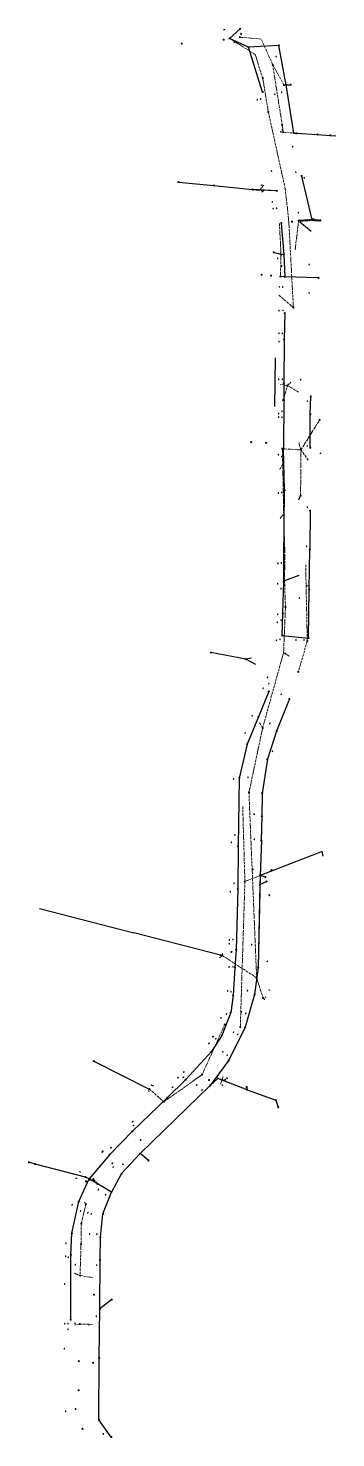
# Model space of a CAD drawing. Header units: metres. Extents: x 105014 to 106175, y 111717 to 118146.
# Drawn here: x 105850 to 106175, y 115208 to 116695 of the extents above; entities that cross this region are included whole.
import ezdxf

# ---------------------------------------------------------------- set-up
doc = ezdxf.new("R2010")
doc.units = ezdxf.units.M
doc.linetypes.add('DASHDOT', pattern=[3.556, 2.54, -0.508, 0, -0.508])
doc.linetypes.add('DASHED', pattern=[1.524, 1.27, -0.254])
for name, color, linetype, lineweight in [('35-RH-PLUV-COLECTOR', 96, 'CONTINUOUS', 30), ('35-RH-PLUV-INTERCEPTOR', 3, 'DASHED', 40), ('35-RH-PLUV-NODOS', 94, 'CONTINUOUS', 13), ('35-RH-PLUV-RETIRO', 8, 'DASHDOT', 13)]:
    doc.layers.add(name, color=color, linetype=linetype, lineweight=lineweight)

# ---------------------------------------------------------------- blocks, each defined once
blk = doc.blocks.new('POZO_PLUV')
for p, q in [((-0.42, -0.42), (0.42, 0.42)), ((-0.42, 0.42), (0.42, -0.42))]:
    blk.add_line(p, q)
blk.add_circle((0, 0), 0.6)
blk = doc.blocks.new('SUMIDERO')
for p, q in [((-0.25, -0.2), (-0.25, 0.2)), ((0, -0.2), (0, 0.2)), ((0.25, -0.2), (0.25, 0.2))]:
    blk.add_line(p, q)
blk.add_lwpolyline([(-0.5, -0.2), (0.5, -0.2), (0.5, 0.2), (-0.5, 0.2)], close=True)

msp = doc.modelspace()

# ---------------------------------------------------------------- linework, layer by layer
at = {"layer": '35-RH-PLUV-COLECTOR'}
for points in [[(106073.8155, 116693.9903), (106062.5609, 116684.0563)], [(106073.8155, 116693.9903), (106062.5609, 116684.0563)], [(106082.5959, 116674.7532), (106062.5609, 116684.0563)], [(106082.5959, 116674.7532), (106062.5609, 116684.0563)], [(106114.5332, 116676.5148), (106082.5959, 116674.7532)], [(106114.5332, 116676.5148), (106082.5959, 116674.7532)], [(106097.449, 116627.5123), (106082.5959, 116674.7532)], [(106097.449, 116627.5123), (106082.5959, 116674.7532)], [(106122.1974, 116634.7837), (106114.5332, 116676.5148)], [(106122.1974, 116634.7837), (106114.5332, 116676.5148)], [(106122.16, 116635.02), (106122.16, 116635.02), (106127.0474, 116635.2731)], [(106130.3928, 116584.2398), (106122.1612, 116635.0183)], [(106130.3928, 116584.2398), (106122.1612, 116635.0183)], [(106130.3928, 116584.2398), (106133.149, 116584.005)], [(106133.149, 116584.005), (106155.4077, 116582.6571)], [(106155.4077, 116582.6571), (106168.777, 116581.8435), (106174.5332, 116581.4156)], [(106008.5962, 116532.5622), (106008.5962, 116532.5622), (106045.918, 116529.015)], [(106138.4967, 116538.9326), (106149.1169, 116492.6796)], [(106138.4967, 116538.9326), (106149.1169, 116492.6796)], [(106045.918, 116529.015), (106045.918, 116529.015), (106086.6853, 116524.7901)], [(106112.4117, 116523.3616), (106086.6426, 116524.7945)], [(106086.6853, 116524.7901), (106094.319, 116523.999)], [(106112.4117, 116523.3616), (106094.3348, 116524.0813)], [(106117.0787, 116489.3692), (106119.7314, 116456.0904)], [(106117.0787, 116489.3692), (106119.7314, 116456.0904)], [(106136.8058, 116490.7017), (106148.5608, 116480.6758)], [(106109.1888, 116458.3934), (106119.7314, 116456.0904)], [(106119.7314, 116456.0904), (106120.6776, 116432.6893)], [(106119.7314, 116456.0904), (106120.6776, 116432.6893)], [(106120.6776, 116432.6893), (106116.11, 116432.91)], [(106120.6776, 116432.6893), (106116.11, 116432.91)], [(106155.4204, 116431.603), (106120.6776, 116432.6893)], [(106155.4204, 116431.603), (106120.6776, 116432.6893)], [(106120.7164, 116394.4125), (106119.997, 116366.6153)], [(106120.7164, 116394.4125), (106119.997, 116366.6153)], [(106119.997, 116366.6153), (106119.8287, 116320.4653)], [(106119.997, 116366.6153), (106119.8287, 116320.4653)], [(106110.469, 116347.3474), (106109.9374, 116295.922)], [(106119.8287, 116320.4653), (106119.8931, 116302.7926)], [(106119.8287, 116320.4653), (106119.8931, 116302.7926)], [(106119.8931, 116302.7926), (106119.3614, 116251.3671)], [(106119.8934, 116302.7922), (106119.3928, 116250.8727)], [(106147.6415, 116287.6243), (106148.144, 116306.4893)], [(106147.6415, 116287.6243), (106148.144, 116306.4893)], [(106147.6516, 116252.361), (106147.6415, 116287.6243)], [(106147.6516, 116252.361), (106147.6415, 116287.6243)], [(106120.5866, 116207.5295), (106119.3577, 116250.8707)], [(106120.5866, 116207.5295), (106119.3614, 116251.3671)], [(106119.9298, 116134.9166), (106120.5866, 116207.5295)], [(106119.9298, 116134.9166), (106120.5866, 116207.5295)], [(106135.7042, 116197.3836), (106137.4407, 116201.7963)], [(106147.4391, 116186.1047), (106147.1988, 116145.08)], [(106147.4391, 116186.1047), (106147.1988, 116145.08)], [(106146.5007, 116102.8957), (106147.1988, 116145.08)], [(106146.5007, 116102.8957), (106147.1988, 116145.08)], [(106119.6935, 116111.2422), (106119.9298, 116134.9166)], [(106119.6935, 116111.2422), (106119.9298, 116134.9166)], [(106135.6059, 116117.5379), (106120.556, 116112.173)], [(106118.77, 116077.4971), (106119.6935, 116111.2422)], [(106118.77, 116077.4971), (106119.6935, 116111.2422)], [(106145.7008, 116051.7149), (106146.5007, 116102.8957)], [(106145.7008, 116051.7149), (106146.5007, 116102.8957)], [(106118.14, 116054.3969), (106118.77, 116077.4971)], [(106118.14, 116054.3969), (106118.77, 116077.4971)], [(106118.1393, 116054.3863), (106145.7153, 116051.7151)], [(106118.1393, 116054.3863), (106145.7153, 116051.7151)], [(106079.579, 116029.395), (106042.8508, 116036.3783)], [(106085.7496, 116030.4546), (106079.579, 116029.395)], [(106090.1505, 116023.6971), (106079.579, 116029.395)], [(106103.9238, 115995.3144), (106092.9022, 115968.5149)], [(106103.9238, 115995.3144), (106092.9022, 115968.5149)], [(106125.6024, 115987.501), (106112.155, 115953.59)], [(106125.6024, 115987.501), (106112.155, 115953.59)], [(106092.9022, 115968.5149), (106081.0368, 115939.6638)], [(106092.9022, 115968.5149), (106081.0368, 115939.6638)], [(106112.155, 115953.59), (106102.4484, 115923.8063)], [(106112.155, 115953.59), (106102.4484, 115923.8063)], [(106081.0368, 115939.6638), (106072.8297, 115904.0868)], [(106081.0368, 115939.6638), (106072.8297, 115904.0868)], [(106102.4484, 115923.8063), (106096.9258, 115887.9453)], [(106102.4484, 115923.8063), (106096.9258, 115887.9453)], [(106072.8297, 115904.0868), (106071.469, 115832.225)], [(106072.8297, 115904.0868), (106071.469, 115832.225)], [(106096.9258, 115887.9453), (106096.5276, 115863.9893)], [(106096.9258, 115887.9453), (106096.5276, 115863.9893)], [(106096.5276, 115863.9893), (106096.0134, 115838.2183)], [(106096.5276, 115863.9893), (106096.0134, 115838.2183)], [(106071.469, 115832.225), (106071.2296, 115787.1877)], [(106071.469, 115832.225), (106071.2296, 115787.1877)], [(106096.091, 115838.2169), (106094.462, 115791.5326)], [(106096.091, 115838.2169), (106094.7829, 115801.1889)], [(106161.3105, 115821.6215), (106160.1101, 115826.5944), (106094.7829, 115801.1889)], [(106071.2296, 115787.1877), (106069.5042, 115722.7518)], [(106071.2296, 115787.1877), (106069.5042, 115722.7518)], [(106094.7829, 115801.1889), (106092.7179, 115704.1824)], [(106094.462, 115791.5326), (106092.7179, 115704.1824)], [(106101.5355, 115794.9314), (106094.462, 115791.5326)], [(106100.279, 115799.6302), (106094.7829, 115801.1889)], [(105862.2417, 115766.6072), (105961.7495, 115740.9194)], [(106053.1672, 115717.3161), (105961.7495, 115740.9194)], [(106069.5042, 115722.7518), (106068.2812, 115704.3677)], [(106069.5042, 115722.7518), (106068.2812, 115704.3677)], [(106068.2812, 115704.3677), (106066.4419, 115674.6976)], [(106068.2812, 115704.3677), (106066.4419, 115674.6976)], [(106092.7179, 115704.1824), (106089.0052, 115675.8438)], [(106092.7179, 115704.1824), (106089.0052, 115675.8438)], [(106066.4419, 115674.6976), (106063.7943, 115656.7668)], [(106066.4419, 115674.6976), (106063.7943, 115656.7668)], [(106089.0052, 115675.8438), (106078.92, 115641.223)], [(106089.0052, 115675.8438), (106078.92, 115641.223)], [(106063.7943, 115656.7668), (106054.5034, 115632.6822)], [(106063.7943, 115656.7668), (106054.5034, 115632.6822)], [(106078.92, 115641.223), (106061.6323, 115606.5438)], [(106078.92, 115641.223), (106061.6323, 115606.5438)], [(106054.5034, 115632.6822), (106043.5247, 115615.5909)], [(106054.5034, 115632.6822), (106043.5247, 115615.5909)], [(106043.5247, 115615.5909), (106016.3739, 115586.1785)], [(106043.5247, 115615.5909), (106016.3739, 115586.1785)], [(105919.371, 115605.489), (105977.9942, 115576.1136)], [(106061.6323, 115606.5438), (106042.0877, 115579.8827)], [(106061.6323, 115606.5438), (106042.0877, 115579.8827)], [(106042.0877, 115579.8827), (105968.2781, 115508.0215)], [(106042.0877, 115579.8827), (105968.2781, 115508.0215)], [(106016.3739, 115586.1785), (105996.7867, 115566.9338)], [(106016.3739, 115586.1785), (105996.7867, 115566.9338)], [(106050.1606, 115587.3407), (106042.0877, 115579.8827)], [(106050.1606, 115587.3407), (106042.0877, 115579.8827)], [(106080.9687, 115575.3656), (106050.1606, 115587.3407)], [(106080.9687, 115575.3656), (106050.1606, 115587.3407)], [(105996.7867, 115566.9338), (105960.2568, 115531.5503)], [(105996.7867, 115566.9338), (105960.2568, 115531.5503)], [(106080.6873, 115577.3861), (106080.8515, 115576.2075)], [(106080.9687, 115575.3656), (106111.39, 115564.19)], [(106111.39, 115564.19), (106113.848, 115556.835)], [(105960.2568, 115531.5503), (105936.246, 115507.1456)], [(105960.2568, 115531.5503), (105936.246, 115507.1456)], [(105936.246, 115507.1456), (105914.4428, 115481.4373)], [(105936.246, 115507.1456), (105914.4428, 115481.4373)], [(105968.2781, 115508.0215), (105948.8477, 115486.858)], [(105968.2781, 115508.0215), (105948.8477, 115486.858)], [(105976.98, 115500.71), (105968.2781, 115508.0215)], [(105976.98, 115500.71), (105968.2781, 115508.0215)], [(105857.734, 115497.003), (105851.121, 115498.815)], [(105910.8002, 115483.2416), (105857.734, 115497.003)], [(105903.7786, 115457.4403), (105914.4428, 115481.4373)], [(105903.7786, 115457.4403), (105914.4428, 115481.4373)], [(105914.4428, 115481.4373), (105910.77, 115483.24)], [(105914.4428, 115481.4373), (105910.77, 115483.24)], [(105938.0376, 115467.4214), (105914.4428, 115481.4373)], [(105938.0376, 115467.4214), (105914.4428, 115481.4373)], [(105948.8477, 115486.858), (105938.0376, 115467.4214)], [(105948.8477, 115486.858), (105938.0376, 115467.4214)], [(105929.1727, 115444.3154), (105938.0376, 115467.4214)], [(105929.1727, 115444.3154), (105938.0376, 115467.4214)], [(105896.3686, 115424.2532), (105903.7786, 115457.4403)], [(105896.3686, 115424.2532), (105903.7786, 115457.4403)], [(105910.3029, 115456.1225), (105909.7861, 115456.9036)], [(105926.4549, 115419.884), (105929.1727, 115444.3154)], [(105926.4549, 115419.884), (105929.1727, 115444.3154)], [(105895.4014, 115401.2001), (105896.3686, 115424.2532)], [(105895.4014, 115401.2001), (105896.3686, 115424.2532)], [(105926.0525, 115395.8613), (105926.4549, 115419.884)], [(105926.0525, 115395.8613), (105926.4549, 115419.884)], [(105895.1519, 115332.8881), (105895.4014, 115401.2001)], [(105895.1519, 115332.8881), (105895.4014, 115401.2001)], [(105925.7761, 115344.3719), (105926.0525, 115395.8613)], [(105925.7761, 115344.3719), (105926.0525, 115395.8613)], [(105903.5286, 115379.9828), (105899.6588, 115381.4724)], [(105925.1587, 115292.7199), (105925.7761, 115344.3719)], [(105925.1587, 115292.7199), (105925.7761, 115344.3719)], [(105938.33, 115354.03), (105925.7761, 115344.3719)], [(105938.33, 115354.03), (105925.7761, 115344.3719)], [(105924.94, 115227.12), (105925.1587, 115292.7199)], [(105924.94, 115227.12), (105925.1587, 115292.7199)], [(105937.96, 115209.12), (105924.94, 115227.12)], [(105937.96, 115209.12), (105924.94, 115227.12)]]:
    msp.add_lwpolyline(points, dxfattribs=at)
at = {"layer": '35-RH-PLUV-INTERCEPTOR'}
for points in [[(106135.4057, 116491.9113), (106149.1169, 116492.6796)], [(106135.4057, 116491.9113), (106149.1169, 116492.6796)], [(106149.1169, 116492.6796), (106157.4351, 116492.1904)], [(106149.1169, 116492.6796), (106158.2337, 116492.1435)]]:
    msp.add_lwpolyline(points, dxfattribs=at)
at = {"layer": '35-RH-PLUV-RETIRO'}
for points in [[(106129.8513, 116400.1977), (106125.0389, 116490.546), (106121.289, 116525.209), (106103.4199, 116606.5801), (106097.5662, 116641.9692), (106089.6109, 116667.1319), (106062.5609, 116684.0563)], [(106095.5327, 116683.2988), (106073.5136, 116685.3135)], [(106107.7692, 116656.9863), (106096.1405, 116682.6199)], [(106118.0788, 116592.6344), (106108.1535, 116655.4731)], [(106119.8525, 116634.8979), (106108.4979, 116655.5464)], [(106122.16, 116635.02), (106119.8525, 116634.8979)], [(106119.215, 116585.1216), (106118.0788, 116592.6344)], [(106119.215, 116585.1216), (106117.7776, 116588.0632)], [(106119.2353, 116585.0747), (106130.3928, 116584.2398)], [(106098.7202, 116529.3633), (106094.319, 116523.999), (106098.7606, 116522.968)], [(106115.1477, 116488.9166), (106116.8436, 116455.9329), (106116.1551, 116433.0054)], [(106131.6153, 116461.0009), (106135.3228, 116491.235)], [(106135.4057, 116491.9113), (106152.2163, 116493.9098)], [(106109.1888, 116458.3934), (106116.8436, 116455.9329)], [(106114.6066, 116413.297), (106129.8513, 116400.1977)], [(106119.0319, 116302.5452), (106123.6674, 116318.0953), (106115.8389, 116319.2172)], [(106135.303, 116311.021), (106123.6674, 116318.0953), (106127.2748, 116321.4176)], [(106137.7719, 116250.1438), (106157.5275, 116281.7531)], [(106118.6285, 116235.6411), (106118.1435, 116251.3454)], [(106137.7916, 116250.1241), (106118.1435, 116251.3454)], [(106137.7719, 116250.1438), (106135.6634, 116257.5607)], [(106137.4407, 116201.7963), (106137.7719, 116249.2938)], [(106145.4969, 116239.3639), (106137.7546, 116250.1264)], [(106115.6674, 116229.5775), (106118.6285, 116235.6411)], [(106119.6113, 116182.117), (106118.6285, 116235.6411)], [(106115.7387, 116177.8671), (106119.5809, 116182.1475)], [(106120.556, 116112.173), (106120.8276, 116142.8349), (106119.6113, 116182.117)], [(106142.7894, 116128.9461), (106144.4868, 116048.56)], [(106119.5138, 116036.3348), (106121.4792, 116084.2466), (106120.556, 116112.173)], [(106144.46, 116048.56), (106135.3166, 116016.9385)], [(106094.2304, 115962.2063), (106097.418, 115956.833), (106119.5138, 116036.3348)], [(106120.2225, 116035.8655), (106126.12, 116031.99)], [(106120.3463, 116036.1632), (106122.6393, 116035.6373)], [(106083.0106, 115888.7846), (106097.418, 115956.833)], [(106091.1255, 115693.3404), (106083.0106, 115888.7846)], [(106078.7191, 115794.9417), (106076.4367, 115874.5344)], [(106078.7191, 115794.9417), (106073.9227, 115641.5465)], [(106094.7829, 115801.1889), (106078.7191, 115794.9417)], [(106052.0162, 115714.3567), (106054.953, 115716.855), (106055.2851, 115719.1497)], [(106053.1672, 115717.3161), (106054.953, 115716.855)], [(106091.1255, 115693.3404), (106054.953, 115716.855)], [(106097.9089, 115672.0741), (106091.1255, 115693.3404)], [(106033.6406, 115591.2914), (106057.5773, 115644.1468)], [(105993.2227, 115562.6905), (106033.6406, 115591.2914)], [(106055.3395, 115588.9518), (106054.9898, 115585.9792), (106052.7937, 115581.3848)], [(105977.9942, 115576.1136), (105993.2227, 115562.6905)], [(105911.3143, 115478.7163), (105919.0194, 115481.0127)], [(105923.2844, 115476.1871), (105919.0194, 115481.0127)], [(105911.151, 115454.7768), (105906.3456, 115434.3271), (105906.0026, 115412.5967), (105904.999, 115379.376)], [(105918.5626, 115377.1646), (105905.8039, 115379.3271)], [(105903.6933, 115328.1543), (105899.5955, 115327.5197)], [(105918.0805, 115327.926), (105905.3225, 115328.2233)]]:
    msp.add_lwpolyline(points, dxfattribs=at)

# ---------------------------------------------------------------- block references
at = {"layer": '35-RH-PLUV-NODOS'}
for name, p, rotation in [('POZO_PLUV', (106073.8135, 116693.9893), 132.5), ('POZO_PLUV', (106073.8135, 116693.9893), 132.5), ('POZO_PLUV', (106073.8135, 116693.9893), 271), ('POZO_PLUV', (106073.8135, 116693.9893), 271), ('POZO_PLUV', (106012.1793, 116678.5645), 271), ('POZO_PLUV', (106056.2963, 116682.7075), 271), ('SUMIDERO', (106056.9313, 116693.22), 13.1), ('SUMIDERO', (106056.9313, 116693.22), 13.1), ('SUMIDERO', (106056.9313, 116693.22), 13.1), ('POZO_PLUV', (106062.5609, 116684.0563), 271), ('SUMIDERO', (106067.7683, 116679.8933), 189.8), ('SUMIDERO', (106067.7683, 116679.8933), 189.8), ('SUMIDERO', (106074.367, 116688.4475), 110.6), ('SUMIDERO', (106074.8377, 116689.0418), 110.6), ('POZO_PLUV', (106082.5959, 116674.7532), 271), ('POZO_PLUV', (106082.5959, 116674.7532), 271), ('SUMIDERO', (106111.6749, 116664.9702), 103), ('POZO_PLUV', (106114.5332, 116676.5148), 271), ('POZO_PLUV', (106114.5332, 116676.5148), 271), ('POZO_PLUV', (106122.1612, 116635.0183), 271), ('POZO_PLUV', (106122.1612, 116635.0183), 271), ('POZO_PLUV', (106127.0474, 116635.2731), 271), ('SUMIDERO', (106091.8212, 116619.52), 282.3), ('SUMIDERO', (106091.8212, 116619.52), 282.3), ('SUMIDERO', (106091.8212, 116619.52), 282.3), ('SUMIDERO', (106095.3664, 116620.1684), 281.1), ('SUMIDERO', (106095.3664, 116620.1684), 281.1), ('SUMIDERO', (106095.3664, 116620.1684), 281.1), ('POZO_PLUV', (106097.449, 116627.5123), 14.6), ('POZO_PLUV', (106097.449, 116627.5123), 14.6), ('POZO_PLUV', (106097.449, 116627.5123), 271), ('POZO_PLUV', (106097.449, 116627.5123), 271), ('SUMIDERO', (106110.2611, 116625.1286), 277.9), ('SUMIDERO', (106110.2611, 116625.1286), 277.9), ('SUMIDERO', (106110.2611, 116625.1286), 277.9), ('SUMIDERO', (106117.5406, 116627.1311), 277.9), ('SUMIDERO', (106117.5406, 116627.1311), 277.9), ('SUMIDERO', (106117.5406, 116627.1311), 277.9), ('SUMIDERO', (106116.6863, 116585.5078), 99), ('SUMIDERO', (106116.6863, 116585.5078), 99), ('SUMIDERO', (106116.6863, 116585.5078), 99), ('POZO_PLUV', (106130.3928, 116584.2398), 10.4), ('POZO_PLUV', (106130.3928, 116584.2398), 271), ('POZO_PLUV', (106130.3928, 116584.2398), 271), ('POZO_PLUV', (106133.1308, 116584.0063), 271), ('POZO_PLUV', (106155.3781, 116582.6586), 271), ('POZO_PLUV', (106168.777, 116581.8432), 271), ('SUMIDERO', (106129.0434, 116569.8698), 278), ('SUMIDERO', (106129.0434, 116569.8698), 278), ('SUMIDERO', (106129.0434, 116569.8698), 278), ('POZO_PLUV', (106008.5962, 116532.5622), 265), ('SUMIDERO', (106106.7742, 116544.232), 274.3), ('SUMIDERO', (106106.7742, 116544.232), 274.3), ('SUMIDERO', (106106.7742, 116544.232), 274.3), ('SUMIDERO', (106132.4585, 116542.9793), 104), ('SUMIDERO', (106132.4585, 116542.9793), 104), ('SUMIDERO', (106132.4585, 116542.9793), 104), ('POZO_PLUV', (106138.4967, 116538.9326), 190.8), ('POZO_PLUV', (106138.4967, 116538.9326), 190.8), ('POZO_PLUV', (106138.4967, 116538.9326), 271), ('POZO_PLUV', (106138.4967, 116538.9326), 271), ('SUMIDERO', (106141.3199, 116537.0048), 282.7), ('SUMIDERO', (106141.3199, 116537.0048), 282.7), ('SUMIDERO', (106141.3199, 116537.0048), 282.7), ('POZO_PLUV', (106045.918, 116529.015), 265), ('POZO_PLUV', (106086.6859, 116524.7955), 271), ('SUMIDERO', (106096.4123, 116529.4091), 196.9), ('SUMIDERO', (106096.4123, 116529.4091), 196.9), ('SUMIDERO', (106096.4123, 116529.4091), 196.9), ('SUMIDERO', (106097.2179, 116522.3685), 177), ('SUMIDERO', (106097.2179, 116522.3685), 177), ('SUMIDERO', (106097.2179, 116522.3685), 177), ('POZO_PLUV', (106112.4117, 116523.3616), 271), ('POZO_PLUV', (106112.4117, 116523.3616), 271), ('POZO_PLUV', (106112.4117, 116523.3616), 89.7), ('POZO_PLUV', (106112.4117, 116523.3616), 89.7), ('SUMIDERO', (106107.6057, 116511.7049), 276.7), ('SUMIDERO', (106107.6057, 116511.7049), 276.7), ('SUMIDERO', (106108.5321, 116504.5024), 276.7), ('SUMIDERO', (106112.114, 116504.9234), 277.2), ('SUMIDERO', (106112.114, 116504.9234), 277.2), ('SUMIDERO', (106112.114, 116504.9234), 277.2), ('SUMIDERO', (106135.3036, 116500.227), 103), ('SUMIDERO', (106135.3036, 116500.227), 103), ('SUMIDERO', (106135.3036, 116500.227), 103), ('POZO_PLUV', (106117.0787, 116489.3692), 271), ('POZO_PLUV', (106117.0787, 116489.3692), 271), ('POZO_PLUV', (106128.3821, 116490.873), 271), ('POZO_PLUV', (106128.3821, 116490.873), 271), ('POZO_PLUV', (106135.4057, 116491.9113), 265), ('POZO_PLUV', (106149.1169, 116492.6796), 271), ('POZO_PLUV', (106149.1169, 116492.6796), 271), ('POZO_PLUV', (106158.2337, 116492.1435), 271), ('POZO_PLUV', (106109.1888, 116458.3934), 265), ('POZO_PLUV', (106119.7314, 116456.0904), 271), ('POZO_PLUV', (106119.7314, 116456.0904), 271), ('SUMIDERO', (106113.3526, 116452.0587), 274.9), ('SUMIDERO', (106113.3526, 116452.0587), 274.9), ('SUMIDERO', (106113.3526, 116452.0587), 274.9), ('SUMIDERO', (106117.4684, 116444.1147), 261.9), ('SUMIDERO', (106117.4684, 116444.1147), 261.9), ('SUMIDERO', (106117.4684, 116444.1147), 261.9), ('SUMIDERO', (106146.3748, 116445.6177), 68.6), ('SUMIDERO', (106146.3748, 116445.6177), 68.6), ('SUMIDERO', (106146.3748, 116445.6177), 68.6), ('POZO_PLUV', (106096.383, 116434.822), 245), ('POZO_PLUV', (106106.325, 116433.9), 245), ('POZO_PLUV', (106116.1551, 116433.0054), 265), ('POZO_PLUV', (106120.6776, 116432.6893), 271), ('POZO_PLUV', (106120.6776, 116432.6893), 271), ('POZO_PLUV', (106156.2703, 116431.5869), 88.9), ('POZO_PLUV', (106156.2703, 116431.5869), 88.9), ('POZO_PLUV', (106156.2703, 116431.5869), 271), ('POZO_PLUV', (106156.2703, 116431.5869), 271), ('SUMIDERO', (106114.9777, 116422.0773), 270.5), ('SUMIDERO', (106118.4915, 116421.8687), 270), ('SUMIDERO', (106118.4915, 116421.8687), 270), ('SUMIDERO', (106118.4915, 116421.8687), 270), ('SUMIDERO', (106146.5637, 116415.6813), 108.7), ('SUMIDERO', (106146.5637, 116415.6813), 108.7), ('SUMIDERO', (106146.5637, 116415.6813), 108.7), ('SUMIDERO', (106114.7837, 116397.0166), 269.8), ('SUMIDERO', (106114.7837, 116397.0166), 269.8), ('SUMIDERO', (106114.7837, 116397.0166), 269.8), ('SUMIDERO', (106119.0445, 116397.1273), 89.8), ('SUMIDERO', (106119.0445, 116397.1273), 89.8), ('SUMIDERO', (106119.0445, 116397.1273), 89.8), ('POZO_PLUV', (106120.7164, 116394.4125), 271), ('POZO_PLUV', (106120.7164, 116394.4125), 271), ('POZO_PLUV', (106120.7164, 116394.4125), 179.8), ('POZO_PLUV', (106120.7164, 116394.4125), 179.8), ('SUMIDERO', (106114.6212, 116372.9327), 269.8), ('SUMIDERO', (106118.2646, 116372.9), 269.8), ('SUMIDERO', (106118.2646, 116372.9), 269.8), ('SUMIDERO', (106118.2646, 116372.9), 269.8), ('POZO_PLUV', (106119.997, 116366.6153), 271), ('POZO_PLUV', (106119.997, 116366.6153), 271), ('SUMIDERO', (106114.6212, 116364.2559), 269.8), ('SUMIDERO', (106114.6212, 116364.2559), 269.8), ('SUMIDERO', (106114.4653, 116324.3929), 270), ('SUMIDERO', (106114.4653, 116324.3929), 270), ('SUMIDERO', (106114.4653, 116324.3929), 270), ('SUMIDERO', (106118.0665, 116324.4401), 269), ('SUMIDERO', (106118.0665, 116324.4401), 269), ('SUMIDERO', (106118.0665, 116324.4401), 269), ('SUMIDERO', (106137.5344, 116324.2016), 88.4), ('SUMIDERO', (106137.5344, 116324.2016), 88.4), ('SUMIDERO', (106137.5344, 116324.2016), 88.4), ('POZO_PLUV', (106119.8287, 116320.4653), 271), ('POZO_PLUV', (106119.8287, 116320.4653), 271), ('POZO_PLUV', (106119.8931, 116302.7926), 271), ('POZO_PLUV', (106119.8931, 116302.7926), 271), ('SUMIDERO', (106144.666, 116301.5168), 269), ('SUMIDERO', (106144.666, 116301.5168), 269), ('SUMIDERO', (106144.666, 116301.5168), 269), ('POZO_PLUV', (106148.144, 116306.4893), 271), ('POZO_PLUV', (106148.144, 116306.4893), 271), ('SUMIDERO', (106114.2992, 116288.413), 270), ('SUMIDERO', (106114.2992, 116288.413), 270), ('SUMIDERO', (106114.3172, 116284.735), 270), ('SUMIDERO', (106117.7873, 116284.5425), 270), ('SUMIDERO', (106117.8727, 116290.8762), 270), ('SUMIDERO', (106117.8727, 116290.8762), 270), ('POZO_PLUV', (106147.6415, 116287.6243), 267), ('POZO_PLUV', (106147.6415, 116287.6243), 267), ('POZO_PLUV', (106085.3638, 116258.305), 245), ('POZO_PLUV', (106101.1982, 116257.6244), 245), ('POZO_PLUV', (106119.3755, 116250.867), 267), ('POZO_PLUV', (106119.3755, 116250.867), 267), ('SUMIDERO', (106144.387, 116254.415), 269), ('SUMIDERO', (106144.387, 116254.415), 269), ('SUMIDERO', (106144.387, 116254.415), 269), ('POZO_PLUV', (106147.6516, 116252.361), 267), ('POZO_PLUV', (106147.6516, 116252.361), 267), ('POZO_PLUV', (106147.6516, 116252.361), 1.1), ('POZO_PLUV', (106147.6516, 116252.361), 1.1), ('SUMIDERO', (106114.0404, 116244.9571), 269.9), ('SUMIDERO', (106114.0404, 116244.9571), 269.9), ('SUMIDERO', (106114.0404, 116244.9571), 269.9), ('SUMIDERO', (106117.614, 116242.9669), 269.9), ('SUMIDERO', (106117.614, 116242.9669), 269.9), ('SUMIDERO', (106117.614, 116242.9669), 269.9), ('SUMIDERO', (106158.4949, 116246.6502), 56.2), ('SUMIDERO', (106158.4949, 116246.6502), 56.2), ('SUMIDERO', (106158.4949, 116246.6502), 56.2), ('SUMIDERO', (106113.8424, 116204.7886), 269.6), ('SUMIDERO', (106113.8424, 116204.7886), 269.6), ('SUMIDERO', (106113.8424, 116204.7886), 269.6), ('SUMIDERO', (106117.452, 116205.2038), 269.6), ('SUMIDERO', (106117.452, 116205.2038), 269.6), ('SUMIDERO', (106117.452, 116205.2038), 269.6), ('POZO_PLUV', (106120.5866, 116207.5295), 267), ('POZO_PLUV', (106120.5866, 116207.5295), 267), ('SUMIDERO', (106144.6633, 116189.4383), 90.2), ('SUMIDERO', (106144.6633, 116189.4383), 90.2), ('SUMIDERO', (106144.6633, 116189.4383), 90.2), ('POZO_PLUV', (106147.4391, 116186.1047), 267), ('POZO_PLUV', (106147.4391, 116186.1047), 267), ('POZO_PLUV', (106147.4391, 116186.1047), 179.7), ('POZO_PLUV', (106147.4391, 116186.1047), 179.7), ('SUMIDERO', (106143.7678, 116148.3193), 269.7), ('SUMIDERO', (106143.7678, 116148.3193), 269.7), ('SUMIDERO', (106143.7678, 116148.3193), 269.7), ('POZO_PLUV', (106147.1988, 116145.08), 267), ('POZO_PLUV', (106147.1988, 116145.08), 267), ('SUMIDERO', (106113.4749, 116130.5198), 269.2), ('SUMIDERO', (106113.4749, 116130.5198), 269.2), ('SUMIDERO', (106113.4749, 116130.5198), 269.2), ('SUMIDERO', (106117.076, 116130.7333), 269.2), ('SUMIDERO', (106117.076, 116130.7333), 269.2), ('SUMIDERO', (106117.076, 116130.7333), 269.2), ('POZO_PLUV', (106119.9298, 116134.9166), 267), ('POZO_PLUV', (106119.9298, 116134.9166), 267), ('SUMIDERO', (106113.3882, 116109.119), 270), ('SUMIDERO', (106113.3882, 116109.119), 270), ('SUMIDERO', (106113.3882, 116109.119), 270), ('SUMIDERO', (106116.9353, 116103.8456), 270), ('SUMIDERO', (106116.9353, 116103.8456), 270), ('SUMIDERO', (106116.9353, 116103.8456), 270), ('POZO_PLUV', (106119.6935, 116111.2422), 267), ('POZO_PLUV', (106119.6935, 116111.2422), 267), ('SUMIDERO', (106144.1773, 116106.8711), 90.2), ('SUMIDERO', (106144.1773, 116106.8711), 90.2), ('SUMIDERO', (106144.1773, 116106.8711), 90.2), ('POZO_PLUV', (106146.5007, 116102.8957), 267), ('POZO_PLUV', (106146.5007, 116102.8957), 267), ('SUMIDERO', (106136.0287, 116094.0306), 90.2), ('SUMIDERO', (106136.0287, 116094.0306), 90.2), ('SUMIDERO', (106136.0287, 116094.0306), 90.2), ('SUMIDERO', (106113.2007, 116076.6777), 269.6), ('SUMIDERO', (106113.2007, 116076.6777), 269.6), ('SUMIDERO', (106116.7191, 116070.5625), 268.4), ('POZO_PLUV', (106118.77, 116077.4971), 267), ('POZO_PLUV', (106118.77, 116077.4971), 267), ('SUMIDERO', (106113.0364, 116068.3952), 269.6), ('POZO_PLUV', (106118.1393, 116054.3863), 267), ('POZO_PLUV', (106118.1393, 116054.3863), 267), ('SUMIDERO', (106112.0634, 116049.4092), 262.8), ('SUMIDERO', (106112.0634, 116049.4092), 262.8), ('SUMIDERO', (106115.803, 116050.398), 266.9), ('SUMIDERO', (106115.803, 116050.398), 266.9), ('SUMIDERO', (106132.5579, 116049.5458), 80), ('SUMIDERO', (106132.5579, 116049.5458), 80), ('SUMIDERO', (106132.5579, 116049.5458), 80), ('SUMIDERO', (106141.0468, 116049.5859), 263.3), ('SUMIDERO', (106141.0468, 116049.5859), 263.3), ('SUMIDERO', (106141.0468, 116049.5859), 263.3), ('POZO_PLUV', (106145.7008, 116051.7149), 267), ('POZO_PLUV', (106145.7008, 116051.7149), 267), ('POZO_PLUV', (106042.8508, 116036.3783), 240.5), ('POZO_PLUV', (106079.579, 116029.395), 245), ('SUMIDERO', (106102.4881, 116010.2488), 248.2), ('SUMIDERO', (106098.055, 115998.5927), 248.2), ('SUMIDERO', (106098.055, 115998.5927), 248.2), ('POZO_PLUV', (106103.9238, 115995.3144), 158.2), ('POZO_PLUV', (106103.9238, 115995.3144), 158.2), ('POZO_PLUV', (106103.9238, 115995.3144), 158.2), ('POZO_PLUV', (106103.9238, 115995.3144), 158.2), ('POZO_PLUV', (106103.9238, 115995.3144), 267), ('POZO_PLUV', (106103.9238, 115995.3144), 267), ('SUMIDERO', (106103.9518, 116003.7152), 248.2), ('SUMIDERO', (106103.9518, 116003.7152), 248.2), ('SUMIDERO', (106103.9518, 116003.7152), 248.2), ('SUMIDERO', (106117.0408, 115992.4917), 67.8), ('SUMIDERO', (106117.0408, 115992.4917), 67.8), ('SUMIDERO', (106117.0408, 115992.4917), 67.8), ('POZO_PLUV', (106125.6024, 115987.501), 157.8), ('POZO_PLUV', (106125.6024, 115987.501), 157.8), ('POZO_PLUV', (106125.6024, 115987.501), 267), ('POZO_PLUV', (106125.6024, 115987.501), 267), ('SUMIDERO', (106086.3827, 115969.751), 248.4), ('SUMIDERO', (106086.3827, 115969.751), 248.4), ('POZO_PLUV', (106092.9022, 115968.5149), 267), ('POZO_PLUV', (106092.9022, 115968.5149), 267), ('SUMIDERO', (106079.0816, 115951.6953), 248.4), ('SUMIDERO', (106104.9516, 115961.5897), 68.4), ('SUMIDERO', (106104.9516, 115961.5897), 68.4), ('SUMIDERO', (106104.9516, 115961.5897), 68.4), ('POZO_PLUV', (106112.155, 115953.59), 267), ('POZO_PLUV', (106112.155, 115953.59), 267), ('POZO_PLUV', (106081.0368, 115939.6638), 267), ('POZO_PLUV', (106081.0368, 115939.6638), 267), ('POZO_PLUV', (106102.4484, 115923.8063), 267), ('POZO_PLUV', (106102.4484, 115923.8063), 267), ('SUMIDERO', (106107.8251, 115932.3781), 251.8), ('SUMIDERO', (106107.8251, 115932.3781), 251.8), ('SUMIDERO', (106107.8251, 115932.3781), 251.8), ('SUMIDERO', (106066.6942, 115902.9326), 264.1), ('SUMIDERO', (106066.6942, 115902.9326), 264.1), ('SUMIDERO', (106066.6942, 115902.9326), 264.1), ('POZO_PLUV', (106072.8297, 115904.0868), 267), ('POZO_PLUV', (106072.8297, 115904.0868), 267), ('SUMIDERO', (106082.006, 115904.9234), 82.6), ('SUMIDERO', (106082.006, 115904.9234), 82.6), ('SUMIDERO', (106082.006, 115904.9234), 82.6), ('POZO_PLUV', (106096.9258, 115887.9453), 267), ('POZO_PLUV', (106096.9258, 115887.9453), 267), ('SUMIDERO', (106088.5148, 115865.9425), 269), ('SUMIDERO', (106088.5148, 115865.9425), 269), ('SUMIDERO', (106088.5148, 115865.9425), 269), ('POZO_PLUV', (106096.5276, 115863.9893), 245), ('POZO_PLUV', (106096.5276, 115863.9893), 245), ('SUMIDERO', (106064.5174, 115836.3213), 269.5), ('SUMIDERO', (106064.5174, 115836.3213), 269.5), ('SUMIDERO', (106064.5174, 115836.3213), 269.5), ('SUMIDERO', (106068.2371, 115843.8502), 269.5), ('SUMIDERO', (106068.2371, 115843.8502), 269.5), ('SUMIDERO', (106068.2371, 115843.8502), 269.5), ('POZO_PLUV', (106071.469, 115832.225), 245), ('POZO_PLUV', (106071.469, 115832.225), 245), ('SUMIDERO', (106088.6951, 115839.4382), 89), ('SUMIDERO', (106088.6951, 115839.4382), 89), ('SUMIDERO', (106088.6951, 115839.4382), 89), ('POZO_PLUV', (106096.0134, 115838.2183), 245), ('POZO_PLUV', (106096.0134, 115838.2183), 245), ('SUMIDERO', (106087.3857, 115807.7658), 269.3), ('SUMIDERO', (106087.3857, 115807.7658), 269.3), ('SUMIDERO', (106087.3857, 115807.7658), 269.3), ('SUMIDERO', (106106.2889, 115807.1542), 21.8), ('SUMIDERO', (106106.2889, 115807.1542), 21.8), ('SUMIDERO', (106106.8263, 115807.4072), 23.1), ('SUMIDERO', (106067.2105, 115792.9132), 269.2), ('SUMIDERO', (106067.2105, 115792.9132), 269.2), ('SUMIDERO', (106067.2105, 115792.9132), 269.2), ('POZO_PLUV', (106071.2296, 115787.1877), 245), ('POZO_PLUV', (106071.2296, 115787.1877), 245), ('POZO_PLUV', (106094.462, 115791.5326), 245), ('POZO_PLUV', (106094.7829, 115801.1889), 245), ('POZO_PLUV', (106100.279, 115799.6302), 245), ('POZO_PLUV', (106100.279, 115799.6302), 74.8), ('POZO_PLUV', (106101.5355, 115794.9314), 116.1), ('POZO_PLUV', (106101.5355, 115794.9314), 245), ('SUMIDERO', (106063.4279, 115784.3692), 268.4), ('SUMIDERO', (106063.4279, 115784.3692), 268.4), ('SUMIDERO', (106063.4279, 115784.3692), 268.4), ('SUMIDERO', (106104.503, 115780.5463), 296.8), ('SUMIDERO', (106104.503, 115780.5463), 296.8), ('SUMIDERO', (106104.503, 115780.5463), 296.8), ('SUMIDERO', (106062.2051, 115733.1438), 268.7), ('SUMIDERO', (106062.34, 115729.344), 268.7), ('SUMIDERO', (106062.34, 115729.344), 268.7), ('SUMIDERO', (106066.0432, 115733.7884), 267.8), ('SUMIDERO', (106066.0432, 115733.7884), 267.8), ('SUMIDERO', (106066.0432, 115733.7884), 267.8), ('SUMIDERO', (106085.816, 115728.3867), 268.6), ('SUMIDERO', (106085.816, 115728.3867), 268.6), ('SUMIDERO', (106085.816, 115728.3867), 268.6), ('POZO_PLUV', (106053.1672, 115717.3161), 298.1), ('POZO_PLUV', (106053.1672, 115717.3161), 298.1), ('POZO_PLUV', (106053.1672, 115717.3161), 73.2), ('POZO_PLUV', (106053.1672, 115717.3161), 73.2), ('SUMIDERO', (106064.4976, 115720.6044), 230), ('SUMIDERO', (106064.6739, 115720.7137), 230), ('POZO_PLUV', (106069.5042, 115722.7518), 245), ('POZO_PLUV', (106069.5042, 115722.7518), 245), ('SUMIDERO', (106061.8177, 115704.9346), 266.4), ('SUMIDERO', (106066.1261, 115704.9861), 88.4), ('SUMIDERO', (106066.1261, 115704.9861), 88.4), ('SUMIDERO', (106066.1261, 115704.9861), 88.4), ('POZO_PLUV', (106068.2812, 115704.3677), 245), ('POZO_PLUV', (106068.2812, 115704.3677), 245), ('POZO_PLUV', (106092.7179, 115704.1824), 245), ('POZO_PLUV', (106092.7179, 115704.1824), 245), ('SUMIDERO', (106102.3336, 115710.6614), 66.2), ('SUMIDERO', (106102.3336, 115710.6614), 66.2), ('SUMIDERO', (106102.3336, 115710.6614), 66.2), ('SUMIDERO', (106060.4879, 115679.5478), 263.7), ('SUMIDERO', (106060.4879, 115679.5478), 263.7), ('SUMIDERO', (106064.0466, 115678.8596), 262.8), ('SUMIDERO', (106064.0466, 115678.8596), 262.8), ('SUMIDERO', (106064.0466, 115678.8596), 262.8), ('POZO_PLUV', (106066.4419, 115674.6976), 245), ('POZO_PLUV', (106066.4419, 115674.6976), 245), ('SUMIDERO', (106081.3621, 115679.7451), 77.8), ('SUMIDERO', (106081.3621, 115679.7451), 77.8), ('SUMIDERO', (106081.3621, 115679.7451), 77.8), ('POZO_PLUV', (106089.0052, 115675.8438), 245), ('POZO_PLUV', (106089.0052, 115675.8438), 245), ('SUMIDERO', (106099.0502, 115670.9594), 326), ('SUMIDERO', (106099.0502, 115670.9594), 326), ('SUMIDERO', (106100.4484, 115672.9638), 325.3), ('SUMIDERO', (106104.5707, 115680.3716), 142.5), ('SUMIDERO', (106104.5707, 115680.3716), 142.5), ('SUMIDERO', (106104.5707, 115680.3716), 142.5), ('SUMIDERO', (106059.3555, 115655.1585), 253.4), ('SUMIDERO', (106059.3555, 115655.1585), 253.4), ('SUMIDERO', (106059.3555, 115655.1585), 253.4), ('POZO_PLUV', (106063.7943, 115656.7668), 245), ('POZO_PLUV', (106063.7943, 115656.7668), 245), ('SUMIDERO', (106075.248, 115657.4331), 72.3), ('SUMIDERO', (106075.248, 115657.4331), 72.3), ('SUMIDERO', (106075.248, 115657.4331), 72.3), ('SUMIDERO', (106079.6127, 115655.9993), 253.2), ('SUMIDERO', (106079.6127, 115655.9993), 253.2), ('SUMIDERO', (106079.6127, 115655.9993), 253.2), ('SUMIDERO', (106053.6675, 115651.0488), 269.6), ('POZO_PLUV', (106078.92, 115641.223), 245), ('POZO_PLUV', (106078.92, 115641.223), 245), ('SUMIDERO', (106040.8538, 115624.184), 235.9), ('SUMIDERO', (106040.8538, 115624.184), 235.9), ('SUMIDERO', (106045.1862, 115631.1894), 235.9), ('SUMIDERO', (106048.126, 115629.0964), 239.8), ('SUMIDERO', (106048.126, 115629.0964), 239.8), ('SUMIDERO', (106048.126, 115629.0964), 239.8), ('POZO_PLUV', (106054.5034, 115632.6822), 245), ('POZO_PLUV', (106054.5034, 115632.6822), 245), ('SUMIDERO', (106066.6513, 115635.9142), 64.9), ('SUMIDERO', (106066.6513, 115635.9142), 64.9), ('SUMIDERO', (106066.6513, 115635.9142), 64.9), ('SUMIDERO', (106071.2725, 115633.692), 246.4), ('SUMIDERO', (106071.2725, 115633.692), 246.4), ('SUMIDERO', (106071.2725, 115633.692), 246.4), ('POZO_PLUV', (106043.5247, 115615.5909), 245), ('POZO_PLUV', (106043.5247, 115615.5909), 245), ('SUMIDERO', (106055.5648, 115615.2188), 58.3), ('SUMIDERO', (106055.5648, 115615.2188), 58.3), ('SUMIDERO', (106055.5648, 115615.2188), 58.3), ('SUMIDERO', (106060.0658, 115611.7626), 239.7), ('SUMIDERO', (106060.0658, 115611.7626), 239.7), ('SUMIDERO', (106060.0658, 115611.7626), 239.7), ('POZO_PLUV', (105919.371, 115605.489), 245), ('SUMIDERO', (106014.3519, 115593.9489), 224.2), ('SUMIDERO', (106014.3519, 115593.9489), 224.2), ('POZO_PLUV', (106061.6323, 115606.5438), 245), ('POZO_PLUV', (106061.6323, 115606.5438), 245), ('SUMIDERO', (105980.5068, 115580.1222), 336.2), ('SUMIDERO', (105981.9202, 115579.5825), 334), ('SUMIDERO', (105981.9202, 115579.5825), 334), ('SUMIDERO', (106008.2889, 115588.1141), 224.2), ('SUMIDERO', (106013.9034, 115588.4887), 223.7), ('SUMIDERO', (106013.9034, 115588.4887), 223.7), ('SUMIDERO', (106013.9034, 115588.4887), 223.7), ('POZO_PLUV', (106016.3739, 115586.1785), 245), ('POZO_PLUV', (106016.3739, 115586.1785), 245), ('SUMIDERO', (106027.9839, 115580.4067), 226), ('SUMIDERO', (106027.9839, 115580.4067), 226), ('SUMIDERO', (106027.9839, 115580.4067), 226), ('POZO_PLUV', (106042.0877, 115579.8827), 245), ('POZO_PLUV', (106042.0877, 115579.8827), 245), ('POZO_PLUV', (106050.1606, 115587.3407), 245), ('POZO_PLUV', (106050.1606, 115587.3407), 245), ('SUMIDERO', (106055.0067, 115580.3278), 338.8), ('SUMIDERO', (106055.0067, 115580.3278), 338.8), ('SUMIDERO', (106055.0067, 115580.3278), 338.8), ('SUMIDERO', (106059.9792, 115587.3309), 332.1), ('SUMIDERO', (106059.9792, 115587.3309), 332.1), ('SUMIDERO', (106059.9792, 115587.3309), 332.1), ('SUMIDERO', (105977.4153, 115573.8171), 335.3), ('SUMIDERO', (105977.4153, 115573.8171), 335.3), ('SUMIDERO', (105977.4153, 115573.8171), 335.3), ('POZO_PLUV', (105977.9942, 115576.1136), 245), ('POZO_PLUV', (105996.7867, 115566.9338), 245), ('POZO_PLUV', (105996.7867, 115566.9338), 245), ('SUMIDERO', (106002.4446, 115577.9118), 206.5), ('SUMIDERO', (106002.4446, 115577.9118), 206.5), ('SUMIDERO', (106002.4446, 115577.9118), 206.5), ('SUMIDERO', (106033.5748, 115575.0728), 47.3), ('SUMIDERO', (106033.5748, 115575.0728), 47.3), ('SUMIDERO', (106033.5748, 115575.0728), 47.3), ('POZO_PLUV', (106080.9687, 115575.3656), 245), ('POZO_PLUV', (106111.39, 115564.19), 250), ('POZO_PLUV', (106113.848, 115556.835), 250), ('SUMIDERO', (105960.3187, 115541.6862), 224.3), ('SUMIDERO', (105960.3187, 115541.6862), 224.3), ('SUMIDERO', (105960.3187, 115541.6862), 224.3), ('SUMIDERO', (105961.3107, 115537.6328), 224.3), ('SUMIDERO', (105961.3107, 115537.6328), 224.3), ('SUMIDERO', (105961.3107, 115537.6328), 224.3), ('POZO_PLUV', (105960.2568, 115531.5503), 245), ('POZO_PLUV', (105960.2568, 115531.5503), 245), ('SUMIDERO', (105968.857, 115522.2392), 43.7), ('SUMIDERO', (105968.857, 115522.2392), 43.7), ('SUMIDERO', (105968.857, 115522.2392), 43.7), ('SUMIDERO', (105928.3994, 115509.6349), 229), ('SUMIDERO', (105928.9382, 115510.3013), 229), ('SUMIDERO', (105928.9382, 115510.3013), 229), ('POZO_PLUV', (105936.246, 115507.1456), 275), ('POZO_PLUV', (105936.246, 115507.1456), 275), ('SUMIDERO', (105937.4852, 115514.2668), 227), ('SUMIDERO', (105937.4852, 115514.2668), 227), ('SUMIDERO', (105937.4852, 115514.2668), 227), ('POZO_PLUV', (105968.2781, 115508.0215), 245), ('POZO_PLUV', (105968.2781, 115508.0215), 245), ('POZO_PLUV', (105851.121, 115498.815), 250), ('POZO_PLUV', (105857.734, 115497.003), 250), ('SUMIDERO', (105939.016, 115497.5756), 237), ('SUMIDERO', (105939.016, 115497.5756), 237), ('SUMIDERO', (105939.016, 115497.5756), 237), ('SUMIDERO', (105939.9363, 115493.7594), 48.1), ('SUMIDERO', (105939.9363, 115493.7594), 48.1), ('SUMIDERO', (105939.9363, 115493.7594), 48.1), ('SUMIDERO', (105950.2367, 115496.6349), 233.6), ('SUMIDERO', (105950.2367, 115496.6349), 233.6), ('SUMIDERO', (105950.2367, 115496.6349), 233.6), ('POZO_PLUV', (105976.98, 115500.71), 50.1), ('POZO_PLUV', (105976.98, 115500.71), 50.1), ('POZO_PLUV', (105976.98, 115500.71), 50.1), ('POZO_PLUV', (105976.98, 115500.71), 50.1), ('POZO_PLUV', (105976.98, 115500.71), 275), ('POZO_PLUV', (105976.98, 115500.71), 275), ('SUMIDERO', (105901.075, 115481.9285), 346.4), ('SUMIDERO', (105901.075, 115481.9285), 346.4), ('SUMIDERO', (105901.075, 115481.9285), 346.4), ('SUMIDERO', (105904.9985, 115488.8542), 346.5), ('SUMIDERO', (105904.9985, 115488.8542), 346.5), ('SUMIDERO', (105904.9985, 115488.8542), 346.5), ('POZO_PLUV', (105910.8002, 115483.2416), 250), ('POZO_PLUV', (105914.4428, 115481.4373), 275), ('POZO_PLUV', (105914.4428, 115481.4373), 275), ('POZO_PLUV', (105948.8477, 115486.858), 275), ('POZO_PLUV', (105948.8477, 115486.858), 275), ('SUMIDERO', (105924.2689, 115469.9984), 247.2), ('SUMIDERO', (105924.2689, 115469.9984), 247.2), ('SUMIDERO', (105924.2689, 115469.9984), 247.2), ('SUMIDERO', (105931.966, 115464.5554), 248.5), ('SUMIDERO', (105931.966, 115464.5554), 248.5), ('SUMIDERO', (105931.966, 115464.5554), 248.5), ('POZO_PLUV', (105938.0376, 115467.4214), 275), ('POZO_PLUV', (105938.0376, 115467.4214), 275), ('SUMIDERO', (105896.5778, 115453.9596), 252.3), ('SUMIDERO', (105896.5778, 115453.9596), 252.3), ('SUMIDERO', (105896.5778, 115453.9596), 252.3), ('POZO_PLUV', (105903.7786, 115457.4403), 275), ('POZO_PLUV', (105903.7786, 115457.4403), 275), ('SUMIDERO', (105905.5721, 115447.3996), 74.4), ('SUMIDERO', (105905.5721, 115447.3996), 74.4), ('SUMIDERO', (105905.5721, 115447.3996), 74.4), ('SUMIDERO', (105913.3068, 115445.6322), 253.2), ('SUMIDERO', (105913.3068, 115445.6322), 253.2), ('SUMIDERO', (105913.3068, 115445.6322), 253.2), ('SUMIDERO', (105916.7427, 115444.2776), 260.3), ('SUMIDERO', (105916.7427, 115444.2776), 260.3), ('SUMIDERO', (105916.7427, 115444.2776), 260.3), ('POZO_PLUV', (105929.1727, 115444.3154), 275), ('POZO_PLUV', (105929.1727, 115444.3154), 275), ('POZO_PLUV', (105896.3686, 115424.2532), 275), ('POZO_PLUV', (105896.3686, 115424.2532), 275), ('SUMIDERO', (105915.2088, 115423.2826), 87.2), ('SUMIDERO', (105915.2088, 115423.2826), 87.2), ('SUMIDERO', (105915.2088, 115423.2826), 87.2), ('SUMIDERO', (105922.719, 115423.1124), 265.9), ('SUMIDERO', (105922.719, 115423.1124), 265.9), ('SUMIDERO', (105922.719, 115423.1124), 265.9), ('POZO_PLUV', (105926.4549, 115419.884), 275), ('POZO_PLUV', (105926.4549, 115419.884), 275), ('SUMIDERO', (105890.2176, 115413.3377), 87.3), ('SUMIDERO', (105890.2176, 115413.3377), 87.3), ('POZO_PLUV', (105895.4014, 115401.2001), 275), ('POZO_PLUV', (105895.4014, 115401.2001), 275), ('SUMIDERO', (105889.7151, 115399.6655), 87.3), ('SUMIDERO', (105892.7077, 115398.6839), 269.5), ('SUMIDERO', (105892.7077, 115398.6839), 269.5), ('SUMIDERO', (105892.7077, 115398.6839), 269.5), ('SUMIDERO', (105900.0377, 115390.9777), 269.5), ('SUMIDERO', (105900.0377, 115390.9777), 269.5), ('SUMIDERO', (105900.0377, 115390.9777), 269.5), ('SUMIDERO', (105922.6276, 115390.3743), 270.3), ('SUMIDERO', (105922.6276, 115390.3743), 270.3), ('SUMIDERO', (105922.6276, 115390.3743), 270.3), ('POZO_PLUV', (105926.0525, 115395.8613), 275), ('POZO_PLUV', (105926.0525, 115395.8613), 275), ('SUMIDERO', (105888.8423, 115370.4968), 269.5), ('POZO_PLUV', (105925.7761, 115344.3719), 275), ('POZO_PLUV', (105925.7761, 115344.3719), 275), ('POZO_PLUV', (105938.33, 115354.03), 127.7), ('POZO_PLUV', (105938.33, 115354.03), 127.7), ('POZO_PLUV', (105938.33, 115354.03), 275), ('POZO_PLUV', (105938.33, 115354.03), 275), ('SUMIDERO', (105888.6421, 115328.5743), 269.8), ('SUMIDERO', (105888.6421, 115328.5743), 269.8), ('SUMIDERO', (105892.2379, 115328.7568), 269.8), ('SUMIDERO', (105892.2379, 115328.7568), 269.8), ('POZO_PLUV', (105895.1519, 115332.8881), 275), ('POZO_PLUV', (105895.1519, 115332.8881), 275), ('POZO_PLUV', (105895.1519, 115332.8881), 359.3), ('POZO_PLUV', (105895.1519, 115332.8881), 359.3), ('SUMIDERO', (105899.6831, 115329.1427), 269.8), ('SUMIDERO', (105899.6831, 115329.1427), 269.8), ('SUMIDERO', (105899.6831, 115329.1427), 269.8), ('SUMIDERO', (105914.3647, 115327.4546), 89.9), ('SUMIDERO', (105914.3647, 115327.4546), 89.9), ('SUMIDERO', (105914.3647, 115327.4546), 89.9), ('SUMIDERO', (105922.2044, 115336.2516), 269.2), ('SUMIDERO', (105922.2044, 115336.2516), 269.2), ('SUMIDERO', (105922.2044, 115336.2516), 269.2), ('SUMIDERO', (105892.2203, 115322.8282), 269.8), ('SUMIDERO', (105888.4926, 115302.3191), 269.8), ('POZO_PLUV', (105925.1587, 115292.7199), 275), ('POZO_PLUV', (105925.1587, 115292.7199), 275), ('SUMIDERO', (105900.1974, 115238.7912), 91.8), ('SUMIDERO', (105889.8298, 115236.1888), 91.8), ('POZO_PLUV', (105924.94, 115227.12), 275), ('POZO_PLUV', (105924.94, 115227.12), 275), ('SUMIDERO', (105929.4232, 115212.3979), 96.2), ('SUMIDERO', (105929.4232, 115212.3979), 96.2), ('SUMIDERO', (105929.4355, 115212.3872), 95.2), ('POZO_PLUV', (105937.96, 115209.12), 33.1), ('POZO_PLUV', (105937.96, 115209.12), 33.1), ('POZO_PLUV', (105937.96, 115209.12), 275), ('POZO_PLUV', (105937.96, 115209.12), 275)]:
    msp.add_blockref(name, p, dxfattribs=dict(at, rotation=rotation))
for p in [(106073.5136, 116685.3135), (106108.1617, 116656.2806), (106097.5662, 116641.9692), (106119.8525, 116634.8979), (106103.4199, 116606.5801), (106118.0788, 116592.6344), (106119.215, 116585.1216), (106116.8436, 116455.9329), (106129.8513, 116400.1977), (106123.6674, 116318.0953), (106119.0319, 116302.5452), (106119.0319, 116302.5452), (106119.0319, 116302.5452), (106157.5275, 116281.7531), (106118.1435, 116251.3454), (106137.7719, 116250.1438), (106137.4407, 116201.7963), (106121.4792, 116084.2466), (106144.4868, 116048.56), (106135.0482, 116016.132), (106097.418, 115956.833), (106083.0164, 115888.7904), (106078.7191, 115794.9417), (106054.953, 115716.855), (106091.1255, 115693.3404), (106097.9046, 115672.0878), (106057.5709, 115644.1532), (106073.9227, 115641.5465), (106073.9227, 115641.5465), (106033.6406, 115591.2914), (106040.9087, 115585.6291), (106054.9898, 115585.9792), (106054.9898, 115585.9792), (106058.0385, 115585.9865), (105977.9942, 115576.1136), (106080.57, 115578.228), (105993.2227, 115562.6905), (105911.3143, 115478.7163), (105919.0194, 115481.0127), (105923.2844, 115476.1871), (105911.151, 115454.7768), (105906.3456, 115434.3271), (105906.0026, 115412.5967), (105904.999, 115379.376), (105919.6367, 115359.1501), (105904.5176, 115328.2722), (105903.6172, 115289.1149), (105918.6657, 115287.2845), (105903.5173, 115258.4362), (105907.628, 115217.7071), (105907.628, 115217.7071)]:
    msp.add_blockref('POZO_PLUV', p, dxfattribs=at)

doc.saveas('drawing.dxf')
